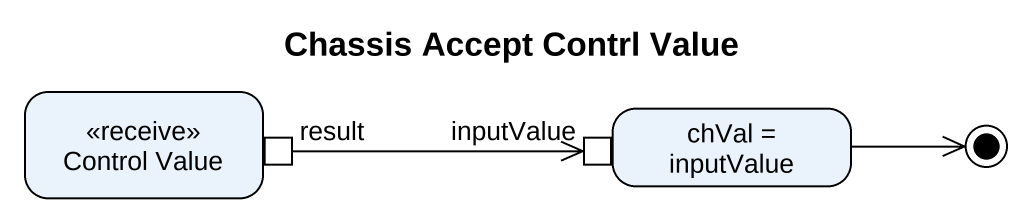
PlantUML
@startuml
title Chassis Accept Contrl Value
hide empty description
state "Control Value" as Control_Value <<receive>> {
  state result <<outputPin>>
}
state "chVal = inputValue" as chVal_inputValue {
  state inputValue <<inputPin>>
}
result -right-> inputValue
chVal_inputValue -right-> [*]
@enduml
